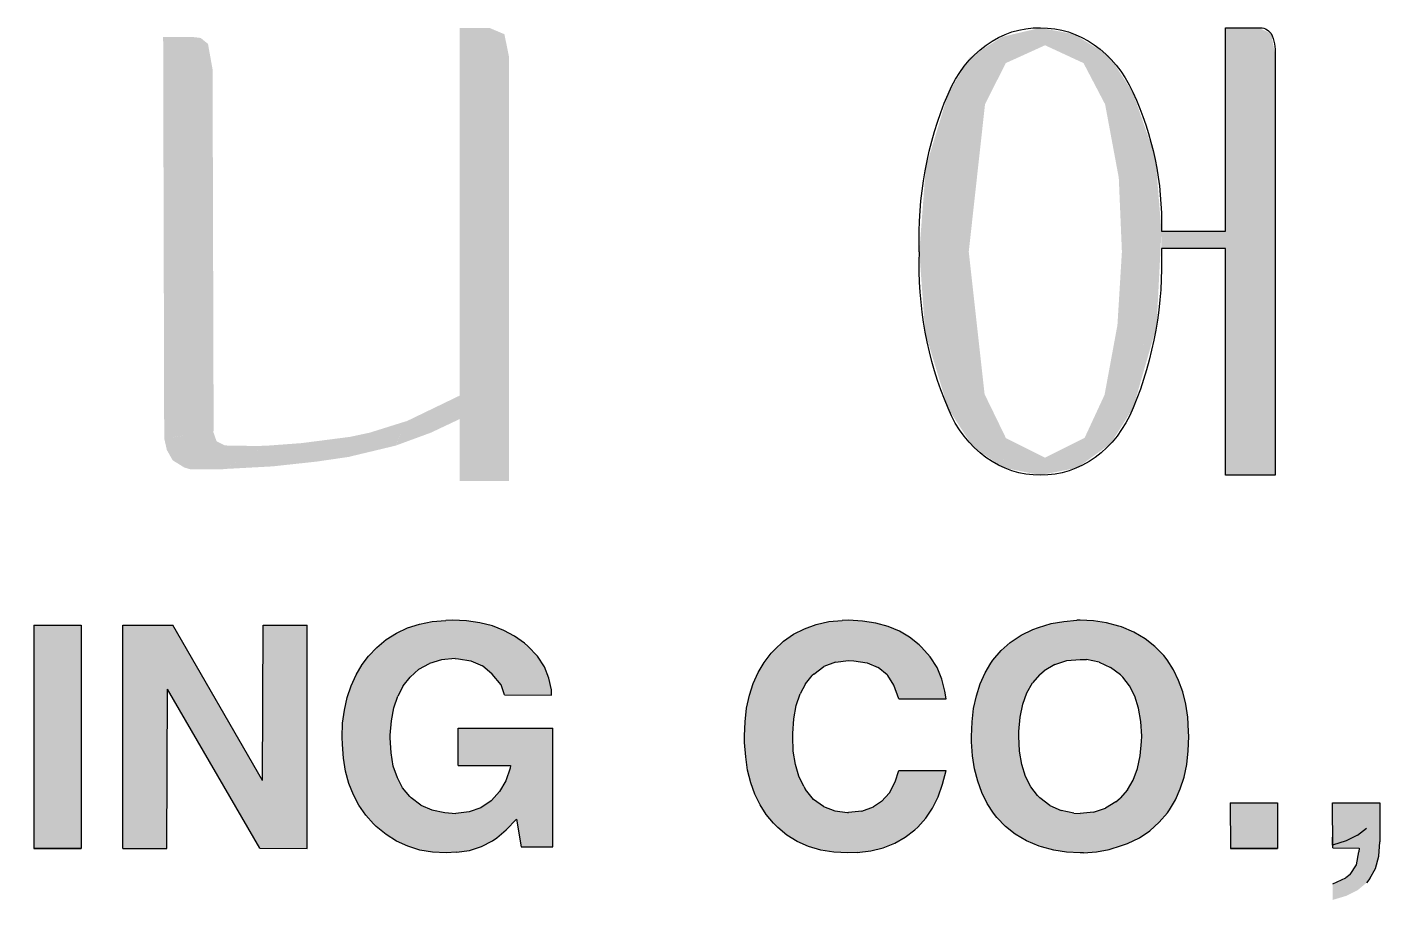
# Model space of a CAD drawing. Extents: x -20 to 861, y -20 to 614.
# Drawn here: x 427.07 to 439.8, y 29.71 to 37.93 of the extents above; entities that cross this region are included whole.
import ezdxf

# ---------------------------------------------------------------- set-up
doc = ezdxf.new("R2010")
doc.units = 0
doc.header["$LTSCALE"] = 1000
doc.header["$MEASUREMENT"] = 0
doc.layers.add('A-TEXT03', color=7, linetype='CONTINUOUS')

msp = doc.modelspace()

# ---------------------------------------------------------------- hatches: boundary and pattern name
at = {"layer": 'A-TEXT03', "ltscale": 5}
h = msp.add_hatch(color=256, dxfattribs=at)
h.paths.add_polyline_path([(425.459, 31.017), (425.919, 31.016), (426.029, 31.01), (426.146, 30.98), (426.217, 30.926), (426.24, 30.884), (426.26, 30.777), (426.268, 30.62), (426.268, 30.609), (426.271, 30.468), (426.281, 30.367), (426.288, 30.312), (426.315, 30.194), (426.804, 30.193), (426.804, 30.25), (426.77, 30.267), (426.719, 30.366), (426.717, 30.401), (426.713, 30.514), (426.712, 30.665), (426.712, 30.716), (426.702, 30.857), (426.677, 30.971), (426.641, 31.055), (426.637, 31.061), (426.563, 31.138), (426.442, 31.205), (426.512, 31.232), (426.608, 31.301), (426.685, 31.392), (426.724, 31.465), (426.761, 31.577), (426.773, 31.701), (426.77, 31.749), (426.752, 31.868), (426.709, 31.973), (426.647, 32.07), (426.562, 32.155), (426.556, 32.159), (426.465, 32.218), (426.357, 32.261), (426.238, 32.287), (426.101, 32.295), (425.027, 32.295), (425.027, 30.193), (425.459, 30.192)])
h.paths.add_polyline_path([(425.459, 31.372), (425.459, 31.933), (426.016, 31.933), (426.069, 31.931), (426.186, 31.901), (426.272, 31.836), (426.305, 31.779), (426.328, 31.658), (426.326, 31.647), (426.305, 31.521), (426.244, 31.435), (426.224, 31.421), (426.123, 31.383), (425.983, 31.371)], flags=16)
h.paths.add_polyline_path([(427.13, 30.193), (427.575, 30.192), (427.574, 32.295), (427.129, 32.296)])
h.paths.add_polyline_path([(428.387, 31.693), (429.257, 30.194), (429.701, 30.192), (429.701, 32.295), (429.287, 32.294), (429.281, 30.832), (428.439, 32.294), (427.968, 32.295), (427.969, 30.193), (428.383, 30.191)])
h.paths.add_polyline_path([(430.095, 30.805), (430.138, 30.698), (430.189, 30.599), (430.254, 30.507), (430.327, 30.424), (430.352, 30.4), (430.445, 30.324), (430.542, 30.26), (430.648, 30.213), (430.761, 30.178), (430.882, 30.159), (431.01, 30.152), (431.106, 30.157), (431.23, 30.175), (431.342, 30.211), (431.445, 30.263), (431.486, 30.292), (431.574, 30.367), (431.672, 30.469), (431.716, 30.208), (432.013, 30.208), (432.014, 31.326), (431.124, 31.326), (431.124, 30.974), (431.615, 30.973), (431.611, 30.949), (431.57, 30.83), (431.512, 30.728), (431.433, 30.642), (431.337, 30.575), (431.225, 30.536), (431.101, 30.522), (430.996, 30.53), (430.874, 30.556), (430.771, 30.601), (430.673, 30.674), (430.6, 30.763), (430.551, 30.857), (430.512, 30.967), (430.492, 31.092), (430.484, 31.233), (430.484, 31.26), (430.494, 31.394), (430.517, 31.517), (430.554, 31.628), (430.606, 31.723), (430.671, 31.807), (430.752, 31.88), (430.853, 31.934), (430.967, 31.968), (431.095, 31.98), (431.126, 31.978), (431.243, 31.959), (431.351, 31.911), (431.444, 31.835), (431.528, 31.734), (431.558, 31.638), (432, 31.636), (432, 31.687), (431.977, 31.797), (431.934, 31.902), (431.868, 32.003), (431.779, 32.097), (431.746, 32.126), (431.653, 32.193), (431.553, 32.245), (431.445, 32.288), (431.328, 32.318), (431.202, 32.335), (431.068, 32.343), (431.006, 32.34), (430.879, 32.328), (430.758, 32.305), (430.646, 32.269), (430.543, 32.22), (430.446, 32.16), (430.359, 32.086), (430.28, 32.002), (430.221, 31.925), (430.163, 31.827), (430.115, 31.724), (430.078, 31.613), (430.053, 31.496), (430.036, 31.371), (430.03, 31.239), (430.033, 31.173), (430.043, 31.043), (430.064, 30.92)])
h.paths.add_polyline_path([(434.376, 30.776), (434.329, 30.874), (434.297, 30.984), (434.276, 31.11), (434.271, 31.246), (434.271, 31.275), (434.281, 31.414), (434.304, 31.539), (434.341, 31.647), (434.39, 31.742), (434.454, 31.822), (434.469, 31.835), (434.563, 31.907), (434.673, 31.947), (434.794, 31.961), (434.845, 31.959), (434.97, 31.941), (435.076, 31.895), (435.164, 31.823), (435.221, 31.731), (435.268, 31.601), (435.713, 31.603), (435.703, 31.673), (435.674, 31.787), (435.629, 31.895), (435.564, 31.996), (435.482, 32.087), (435.46, 32.109), (435.371, 32.181), (435.274, 32.238), (435.168, 32.283), (435.053, 32.315), (434.928, 32.334), (434.796, 32.342), (434.736, 32.339), (434.611, 32.328), (434.492, 32.302), (434.382, 32.262), (434.279, 32.211), (434.185, 32.144), (434.1, 32.064), (434.069, 32.031), (434.001, 31.944), (433.945, 31.849), (433.899, 31.745), (433.863, 31.635), (433.837, 31.514), (433.823, 31.386), (433.817, 31.252), (433.818, 31.19), (433.828, 31.056), (433.846, 30.93), (433.876, 30.812), (433.914, 30.704), (433.963, 30.603), (434.021, 30.513), (434.09, 30.43), (434.13, 30.391), (434.216, 30.317), (434.314, 30.258), (434.42, 30.21), (434.534, 30.178), (434.658, 30.159), (434.79, 30.151), (434.878, 30.154), (435.006, 30.171), (435.122, 30.2), (435.23, 30.243), (435.33, 30.299), (435.42, 30.367), (435.449, 30.394), (435.523, 30.478), (435.586, 30.573), (435.638, 30.68), (435.681, 30.797), (435.713, 30.927), (435.269, 30.926), (435.236, 30.82), (435.182, 30.716), (435.106, 30.634), (435.031, 30.585), (434.921, 30.544), (434.791, 30.532), (434.666, 30.547), (434.56, 30.588), (434.467, 30.655), (434.391, 30.747)])
h.paths.add_polyline_path([(436.365, 30.326), (436.471, 30.265), (436.588, 30.215), (436.613, 30.207), (436.727, 30.177), (436.848, 30.158), (436.976, 30.152), (437.007, 30.153), (437.128, 30.162), (437.249, 30.183), (437.365, 30.219), (437.42, 30.239), (437.532, 30.293), (437.631, 30.36), (437.72, 30.44), (437.797, 30.528), (437.816, 30.557), (437.873, 30.65), (437.916, 30.754), (437.953, 30.864), (437.978, 30.983), (437.993, 31.111), (437.998, 31.248), (437.996, 31.294), (437.988, 31.428), (437.97, 31.551), (437.94, 31.668), (437.902, 31.775), (437.853, 31.876), (437.793, 31.968), (437.762, 32.01), (437.679, 32.093), (437.586, 32.167), (437.48, 32.228), (437.363, 32.278), (437.339, 32.286), (437.222, 32.316), (437.101, 32.335), (436.975, 32.341), (436.944, 32.341), (436.823, 32.331), (436.702, 32.31), (436.584, 32.274), (436.531, 32.254), (436.419, 32.2), (436.318, 32.133), (436.231, 32.056), (436.155, 31.965), (436.135, 31.938), (436.081, 31.845), (436.035, 31.742), (435.999, 31.631), (435.973, 31.512), (435.959, 31.384), (435.953, 31.248), (435.953, 31.197), (435.963, 31.065), (435.982, 30.942), (436.011, 30.825), (436.049, 30.718), (436.099, 30.617), (436.159, 30.525), (436.19, 30.483), (436.272, 30.4)])
h.paths.add_polyline_path([(436.574, 30.691), (436.511, 30.774), (436.462, 30.871), (436.426, 30.983), (436.405, 31.108), (436.398, 31.249), (436.397, 31.295), (436.41, 31.429), (436.435, 31.551), (436.474, 31.659), (436.528, 31.752), (436.596, 31.829), (436.638, 31.865), (436.738, 31.925), (436.85, 31.961), (436.976, 31.973), (437.035, 31.971), (437.154, 31.948), (437.26, 31.898), (437.356, 31.826), (437.376, 31.804), (437.44, 31.723), (437.489, 31.625), (437.525, 31.513), (437.546, 31.387), (437.554, 31.249), (437.552, 31.2), (437.54, 31.066), (437.514, 30.945), (437.475, 30.836), (437.421, 30.746), (437.351, 30.666), (437.312, 30.633), (437.213, 30.572), (437.101, 30.534), (436.976, 30.522), (436.916, 30.526), (436.797, 30.55), (436.691, 30.597), (436.596, 30.669)], flags=16)
h = msp.add_hatch(color=256, dxfattribs=at)
h.paths.add_polyline_path([(438.389, 30.192), (438.832, 30.193), (438.833, 30.622), (438.388, 30.623)])
h.paths.add_polyline_path([(439.352, 30.197), (439.6, 30.196), (439.598, 30.161), (439.575, 30.04), (439.516, 29.949), (439.475, 29.916), (439.352, 29.86), (439.351, 29.708), (439.478, 29.746), (439.586, 29.8), (439.669, 29.869), (439.702, 29.909), (439.754, 30.004), (439.786, 30.121), (439.796, 30.255), (439.795, 30.623), (439.351, 30.621)])

# ---------------------------------------------------------------- linework, layer by layer
at = {"layer": 'A-TEXT03'}
for p, q in [((438.344, 36.005), (438.344, 37.919)), ((438.344, 37.919), (438.656, 37.919)), ((438.809, 37.666), (438.809, 33.708)), ((437.74, 36.005), (438.344, 36.005)), ((438.344, 35.841), (437.74, 35.841)), ((438.344, 33.708), (438.344, 35.841)), ((438.809, 33.708), (438.344, 33.708)), ((430.879, 32.328), (431.006, 32.34)), ((431.068, 32.343), (431.006, 32.34)), ((431.202, 32.335), (431.068, 32.343)), ((431.328, 32.318), (431.202, 32.335)), ((434.611, 32.328), (434.736, 32.339)), ((434.796, 32.342), (434.736, 32.339)), ((434.928, 32.334), (434.796, 32.342)), ((435.053, 32.315), (434.928, 32.334)), ((436.823, 32.331), (436.944, 32.341)), ((436.975, 32.341), (436.944, 32.341)), ((437.101, 32.335), (436.975, 32.341)), ((437.222, 32.316), (437.101, 32.335)), ((427.129, 32.296), (427.574, 32.295)), ((427.129, 32.296), (427.13, 30.193)), ((427.574, 32.295), (427.575, 30.192)), ((427.969, 30.193), (427.968, 32.295)), ((427.968, 32.295), (428.439, 32.294)), ((429.281, 30.832), (428.439, 32.294)), ((429.281, 30.832), (429.287, 32.294)), ((429.287, 32.294), (429.701, 32.295)), ((429.701, 30.192), (429.701, 32.295)), ((430.446, 32.16), (430.543, 32.22)), ((430.543, 32.22), (430.646, 32.269)), ((430.646, 32.269), (430.758, 32.305)), ((430.758, 32.305), (430.879, 32.328)), ((431.445, 32.288), (431.328, 32.318)), ((431.553, 32.245), (431.445, 32.288)), ((431.653, 32.193), (431.553, 32.245)), ((434.185, 32.144), (434.279, 32.211)), ((434.279, 32.211), (434.382, 32.262)), ((434.382, 32.262), (434.492, 32.302)), ((434.492, 32.302), (434.611, 32.328)), ((435.168, 32.283), (435.053, 32.315)), ((435.274, 32.238), (435.168, 32.283)), ((435.371, 32.181), (435.274, 32.238)), ((436.419, 32.2), (436.531, 32.254)), ((436.531, 32.254), (436.584, 32.274)), ((436.584, 32.274), (436.702, 32.31)), ((436.702, 32.31), (436.823, 32.331)), ((437.339, 32.286), (437.222, 32.316)), ((437.363, 32.278), (437.339, 32.286)), ((437.48, 32.228), (437.363, 32.278)), ((437.586, 32.167), (437.48, 32.228)), ((430.28, 32.002), (430.359, 32.086)), ((430.359, 32.086), (430.446, 32.16)), ((431.746, 32.126), (431.653, 32.193)), ((431.779, 32.097), (431.746, 32.126)), ((431.868, 32.003), (431.779, 32.097)), ((434.1, 32.064), (434.185, 32.144)), ((435.46, 32.109), (435.371, 32.181)), ((435.46, 32.109), (435.482, 32.087)), ((435.564, 31.996), (435.482, 32.087)), ((436.231, 32.056), (436.318, 32.133)), ((436.318, 32.133), (436.419, 32.2)), ((437.679, 32.093), (437.586, 32.167)), ((437.762, 32.01), (437.679, 32.093)), ((430.221, 31.925), (430.28, 32.002)), ((430.967, 31.968), (430.853, 31.934)), ((431.095, 31.98), (430.967, 31.968)), ((431.095, 31.98), (431.126, 31.978)), ((431.126, 31.978), (431.243, 31.959)), ((431.243, 31.959), (431.351, 31.911)), ((431.934, 31.902), (431.868, 32.003)), ((434.001, 31.944), (434.069, 32.031)), ((434.1, 32.064), (434.069, 32.031)), ((434.673, 31.947), (434.794, 31.961)), ((434.794, 31.961), (434.845, 31.959)), ((434.845, 31.959), (434.97, 31.941)), ((435.629, 31.895), (435.564, 31.996)), ((436.135, 31.938), (436.155, 31.965)), ((436.155, 31.965), (436.231, 32.056)), ((436.738, 31.925), (436.85, 31.961)), ((436.85, 31.961), (436.976, 31.973)), ((436.976, 31.973), (437.035, 31.971)), ((437.154, 31.948), (437.035, 31.971)), ((437.793, 31.968), (437.762, 32.01)), ((437.853, 31.876), (437.793, 31.968)), ((430.115, 31.724), (430.163, 31.827)), ((430.163, 31.827), (430.221, 31.925)), ((430.671, 31.807), (430.752, 31.88)), ((430.752, 31.88), (430.853, 31.934)), ((431.444, 31.835), (431.351, 31.911)), ((431.528, 31.734), (431.444, 31.835)), ((431.977, 31.797), (431.934, 31.902)), ((433.899, 31.745), (433.945, 31.849)), ((433.945, 31.849), (434.001, 31.944)), ((434.469, 31.835), (434.454, 31.822)), ((434.469, 31.835), (434.563, 31.907)), ((434.673, 31.947), (434.563, 31.907)), ((434.97, 31.941), (435.076, 31.895)), ((435.158, 31.827), (435.076, 31.895)), ((435.158, 31.827), (435.165, 31.821)), ((435.674, 31.787), (435.629, 31.895)), ((436.035, 31.742), (436.081, 31.845)), ((436.081, 31.845), (436.135, 31.938)), ((436.596, 31.829), (436.528, 31.752)), ((436.596, 31.829), (436.638, 31.865)), ((436.738, 31.925), (436.638, 31.865)), ((437.154, 31.948), (437.26, 31.898)), ((437.356, 31.826), (437.26, 31.898)), ((437.356, 31.826), (437.376, 31.804)), ((437.902, 31.775), (437.853, 31.876)), ((430.078, 31.613), (430.115, 31.724)), ((430.606, 31.723), (430.554, 31.628)), ((430.606, 31.723), (430.671, 31.807)), ((431.558, 31.638), (431.528, 31.734)), ((432, 31.687), (431.977, 31.797)), ((433.863, 31.635), (433.899, 31.745)), ((434.39, 31.742), (434.341, 31.647)), ((434.39, 31.742), (434.454, 31.822)), ((435.221, 31.731), (435.165, 31.821)), ((435.268, 31.601), (435.221, 31.731)), ((435.703, 31.673), (435.674, 31.787)), ((435.999, 31.631), (436.035, 31.742)), ((436.474, 31.659), (436.528, 31.752)), ((437.44, 31.723), (437.376, 31.804)), ((437.489, 31.625), (437.44, 31.723)), ((437.94, 31.668), (437.902, 31.775)), ((428.383, 30.191), (428.387, 31.693)), ((429.257, 30.194), (428.387, 31.693)), ((430.053, 31.496), (430.078, 31.613)), ((430.517, 31.517), (430.554, 31.628)), ((431.558, 31.638), (432, 31.636)), ((432, 31.636), (432, 31.687)), ((433.837, 31.514), (433.863, 31.635)), ((434.304, 31.539), (434.341, 31.647)), ((435.268, 31.601), (435.713, 31.603)), ((435.713, 31.603), (435.703, 31.673)), ((435.973, 31.512), (435.999, 31.631)), ((436.435, 31.551), (436.474, 31.659)), ((437.525, 31.513), (437.489, 31.625)), ((437.97, 31.551), (437.94, 31.668)), ((430.036, 31.371), (430.053, 31.496)), ((430.494, 31.394), (430.517, 31.517)), ((433.823, 31.386), (433.837, 31.514)), ((434.281, 31.414), (434.304, 31.539)), ((435.959, 31.384), (435.973, 31.512)), ((436.41, 31.429), (436.435, 31.551)), ((437.546, 31.387), (437.525, 31.513)), ((437.988, 31.428), (437.97, 31.551)), ((430.03, 31.239), (430.036, 31.371)), ((430.484, 31.26), (430.494, 31.394)), ((431.124, 30.974), (431.124, 31.326)), ((431.124, 31.326), (432.014, 31.326)), ((432.013, 30.208), (432.014, 31.326)), ((433.817, 31.252), (433.823, 31.386)), ((434.271, 31.275), (434.281, 31.414)), ((435.953, 31.248), (435.959, 31.384)), ((436.397, 31.295), (436.41, 31.429)), ((437.554, 31.249), (437.546, 31.387)), ((437.996, 31.294), (437.988, 31.428)), ((430.033, 31.173), (430.03, 31.239)), ((430.484, 31.233), (430.484, 31.26)), ((430.492, 31.092), (430.484, 31.233)), ((433.818, 31.19), (433.817, 31.252)), ((433.828, 31.056), (433.818, 31.19)), ((434.271, 31.246), (434.271, 31.275)), ((434.276, 31.11), (434.271, 31.246)), ((435.953, 31.197), (435.953, 31.248)), ((435.963, 31.065), (435.953, 31.197)), ((436.398, 31.249), (436.397, 31.295)), ((436.405, 31.108), (436.398, 31.249)), ((437.54, 31.066), (437.552, 31.2)), ((437.552, 31.2), (437.554, 31.249)), ((437.993, 31.111), (437.998, 31.248)), ((437.998, 31.248), (437.996, 31.294)), ((430.043, 31.043), (430.033, 31.173)), ((430.512, 30.967), (430.492, 31.092)), ((434.297, 30.984), (434.276, 31.11)), ((435.982, 30.942), (435.963, 31.065)), ((436.426, 30.983), (436.405, 31.108)), ((437.514, 30.945), (437.54, 31.066)), ((437.978, 30.983), (437.993, 31.111)), ((430.064, 30.92), (430.043, 31.043)), ((430.551, 30.857), (430.512, 30.967)), ((431.124, 30.974), (431.615, 30.973)), ((431.611, 30.949), (431.57, 30.83)), ((431.615, 30.973), (431.611, 30.949)), ((433.846, 30.93), (433.828, 31.056)), ((434.329, 30.874), (434.297, 30.984)), ((436.011, 30.825), (435.982, 30.942)), ((436.462, 30.871), (436.426, 30.983)), ((437.475, 30.836), (437.514, 30.945)), ((437.953, 30.864), (437.978, 30.983)), ((429.281, 30.832), (429.281, 30.832)), ((430.095, 30.805), (430.064, 30.92)), ((430.138, 30.698), (430.095, 30.805)), ((430.6, 30.763), (430.551, 30.857)), ((431.57, 30.83), (431.512, 30.728)), ((433.876, 30.812), (433.846, 30.93)), ((433.914, 30.704), (433.876, 30.812)), ((434.376, 30.776), (434.329, 30.874)), ((435.182, 30.716), (435.236, 30.82)), ((435.236, 30.82), (435.269, 30.926)), ((435.269, 30.926), (435.713, 30.927)), ((435.681, 30.797), (435.713, 30.927)), ((436.049, 30.718), (436.011, 30.825)), ((436.511, 30.774), (436.462, 30.871)), ((437.421, 30.746), (437.475, 30.836)), ((437.916, 30.754), (437.953, 30.864)), ((430.189, 30.599), (430.138, 30.698)), ((430.667, 30.682), (430.6, 30.763)), ((430.667, 30.682), (430.68, 30.669)), ((431.512, 30.728), (431.435, 30.644)), ((433.963, 30.603), (433.914, 30.704)), ((434.376, 30.776), (434.391, 30.747)), ((434.467, 30.655), (434.391, 30.747)), ((435.106, 30.634), (435.182, 30.716)), ((435.586, 30.573), (435.638, 30.68)), ((435.638, 30.68), (435.681, 30.797)), ((436.099, 30.617), (436.049, 30.718)), ((436.574, 30.691), (436.511, 30.774)), ((436.574, 30.691), (436.596, 30.669)), ((437.421, 30.746), (437.351, 30.666)), ((437.873, 30.65), (437.916, 30.754)), ((430.254, 30.507), (430.189, 30.599)), ((430.771, 30.601), (430.68, 30.669)), ((430.771, 30.601), (430.874, 30.556)), ((430.874, 30.556), (430.996, 30.53)), ((431.337, 30.575), (431.225, 30.536)), ((431.433, 30.641), (431.337, 30.575)), ((431.435, 30.644), (431.433, 30.641)), ((434.021, 30.513), (433.963, 30.603)), ((434.56, 30.588), (434.467, 30.655)), ((434.56, 30.588), (434.666, 30.547)), ((434.921, 30.544), (435.031, 30.585)), ((435.106, 30.634), (435.031, 30.585)), ((435.523, 30.478), (435.586, 30.573)), ((436.159, 30.525), (436.099, 30.617)), ((436.691, 30.597), (436.596, 30.669)), ((436.691, 30.597), (436.797, 30.55)), ((437.101, 30.534), (437.213, 30.572)), ((437.312, 30.633), (437.213, 30.572)), ((437.312, 30.633), (437.351, 30.666)), ((437.797, 30.528), (437.816, 30.557)), ((437.816, 30.557), (437.873, 30.65)), ((438.388, 30.623), (438.833, 30.622)), ((438.388, 30.623), (438.389, 30.192)), ((438.833, 30.622), (438.832, 30.193)), ((439.351, 30.621), (439.795, 30.623)), ((439.352, 30.197), (439.351, 30.621)), ((439.795, 30.623), (439.796, 30.255)), ((430.327, 30.424), (430.254, 30.507)), ((430.327, 30.424), (430.352, 30.4)), ((430.996, 30.53), (431.101, 30.522)), ((431.225, 30.536), (431.101, 30.522)), ((431.101, 30.522), (431.101, 30.522)), ((431.574, 30.367), (431.672, 30.469)), ((431.672, 30.469), (431.716, 30.208)), ((434.09, 30.43), (434.021, 30.513)), ((434.09, 30.43), (434.13, 30.391)), ((434.666, 30.547), (434.787, 30.532)), ((434.787, 30.532), (434.796, 30.532)), ((434.921, 30.544), (434.796, 30.532)), ((434.796, 30.532), (434.796, 30.532)), ((435.449, 30.394), (435.523, 30.478)), ((436.19, 30.483), (436.159, 30.525)), ((436.272, 30.4), (436.19, 30.483)), ((436.916, 30.526), (436.797, 30.55)), ((436.916, 30.526), (436.976, 30.522)), ((437.101, 30.534), (436.976, 30.522)), ((437.631, 30.36), (437.72, 30.44)), ((437.72, 30.44), (437.797, 30.528)), ((430.445, 30.324), (430.352, 30.4)), ((430.542, 30.26), (430.445, 30.324)), ((431.486, 30.292), (431.574, 30.367)), ((434.216, 30.317), (434.13, 30.391)), ((434.314, 30.258), (434.216, 30.317)), ((435.23, 30.243), (435.33, 30.299)), ((435.33, 30.299), (435.42, 30.367)), ((435.449, 30.394), (435.42, 30.367)), ((436.365, 30.326), (436.272, 30.4)), ((436.471, 30.265), (436.365, 30.326)), ((437.532, 30.293), (437.631, 30.36)), ((439.351, 30.224), (439.352, 30.376)), ((439.586, 30.317), (439.478, 30.263)), ((439.586, 30.317), (439.669, 30.385)), ((427.13, 30.193), (427.575, 30.192)), ((427.13, 30.193), (427.575, 30.192)), ((427.575, 30.192), (427.13, 30.193)), ((427.575, 30.192), (427.575, 30.192)), ((427.969, 30.193), (428.383, 30.191)), ((429.257, 30.194), (429.701, 30.192)), ((430.648, 30.213), (430.542, 30.26)), ((430.761, 30.178), (430.648, 30.213)), ((430.882, 30.159), (430.761, 30.178)), ((431.106, 30.157), (431.23, 30.175)), ((431.23, 30.175), (431.342, 30.211)), ((431.342, 30.211), (431.445, 30.263)), ((431.445, 30.263), (431.486, 30.292)), ((431.716, 30.208), (432.013, 30.208)), ((434.42, 30.21), (434.314, 30.258)), ((434.534, 30.178), (434.42, 30.21)), ((434.658, 30.159), (434.534, 30.178)), ((434.878, 30.154), (435.006, 30.171)), ((435.006, 30.171), (435.122, 30.2)), ((435.122, 30.2), (435.23, 30.243)), ((436.588, 30.215), (436.471, 30.265)), ((436.613, 30.207), (436.588, 30.215)), ((436.727, 30.177), (436.613, 30.207)), ((436.848, 30.158), (436.727, 30.177)), ((437.128, 30.162), (437.249, 30.183)), ((437.249, 30.183), (437.365, 30.219)), ((437.365, 30.219), (437.42, 30.239)), ((437.42, 30.239), (437.532, 30.293)), ((438.389, 30.192), (438.832, 30.193)), ((438.389, 30.192), (438.832, 30.193)), ((438.832, 30.193), (438.389, 30.192)), ((438.832, 30.193), (438.832, 30.193)), ((439.478, 30.263), (439.351, 30.224)), ((439.352, 30.197), (439.6, 30.196)), ((439.6, 30.196), (439.598, 30.161)), ((439.786, 30.121), (439.796, 30.255)), ((431.01, 30.152), (430.882, 30.159)), ((431.106, 30.157), (431.01, 30.152)), ((434.79, 30.151), (434.658, 30.159)), ((434.878, 30.154), (434.79, 30.151)), ((436.976, 30.152), (436.848, 30.158)), ((437.007, 30.153), (436.976, 30.152)), ((437.007, 30.153), (437.128, 30.162)), ((439.575, 30.04), (439.598, 30.161)), ((439.754, 30.004), (439.786, 30.121)), ((439.352, 29.86), (439.475, 29.916)), ((439.516, 29.949), (439.475, 29.916)), ((439.516, 29.949), (439.575, 30.04)), ((439.702, 29.909), (439.754, 30.004)), ((439.702, 29.909), (439.669, 29.869))]:
    msp.add_line(p, q, dxfattribs=at)
at = {"layer": 'A-TEXT03', "extrusion": (0, 0, -1)}
for centre, major_axis, start_param, end_param in [((436.585, 36.802), (0, 1.118), 5.16994, 6.300414), ((436.615, 36.782), (0, 1.137), 6.268492, 7.368109), ((438.668, 37.754), (0, 0.166), 6.193974, 7.121638), ((438.512, 37.696), (0, 0.351), 1.06707, 1.65498), ((435.604, 36.087), (0, 2.514), 1.061367, 1.603507), ((438.03, 35.94), (0, 3.024), 4.669626, 5.177103), ((438.008, 35.686), (0, 2.997), 4.245724, 4.754255), ((435.102, 35.706), (0, 3.106), 1.527458, 2.025563), ((436.586, 34.825), (0, 1.117), 3.126018, 4.260478), ((436.617, 34.827), (0, 1.119), 2.019137, 3.157955)]:
    msp.add_ellipse(centre, major_axis=major_axis, ratio=0.85, start_param=start_param, end_param=end_param, dxfattribs=at)
at = {"layer": 'A-TEXT03'}
for points in [[(428.347, 37.834), (428.347, 37.834), (428.614, 37.834), (428.812, 37.528)], [(428.347, 37.834), (428.357, 34.053), (428.812, 37.528), (428.822, 34.12)], [(428.614, 37.834), (428.7, 37.824), (428.812, 37.528), (428.769, 37.768)], [(431.136, 37.919), (431.416, 37.919), (431.136, 33.653), (431.601, 33.653)], [(431.416, 37.919), (431.416, 37.919), (431.558, 37.859), (431.601, 33.653)], [(431.558, 37.859), (431.601, 37.647), (431.601, 33.653)], [(431.558, 37.859), (431.601, 33.653), (431.601, 33.653)], [(435.934, 37.638), (436.243, 37.835), (436.275, 37.587), (436.645, 37.755)], [(436.243, 37.835), (436.601, 37.919), (436.645, 37.755)], [(436.601, 37.919), (436.915, 37.86), (436.645, 37.755), (437.007, 37.587)], [(436.915, 37.86), (437.245, 37.657), (437.006, 37.589), (437.21, 37.199)], [(438.344, 33.708), (438.809, 33.708), (438.656, 37.919), (438.773, 37.865)], [(438.344, 37.919), (438.656, 37.919), (438.344, 33.708), (438.809, 33.708)], [(438.773, 37.865), (438.809, 37.666), (438.809, 33.708)], [(428.812, 37.528), (428.769, 37.768), (428.769, 37.768)], [(435.732, 37.295), (435.934, 37.638), (436.08, 37.199), (436.275, 37.587)], [(437.245, 37.657), (437.47, 37.313), (437.21, 37.199), (437.337, 36.516)], [(437.47, 37.313), (437.684, 36.695), (437.338, 36.523), (437.368, 35.811)], [(435.523, 36.606), (435.462, 35.811), (436.08, 37.199), (435.927, 35.811)], [(435.732, 37.295), (435.523, 36.606), (436.08, 37.199)], [(437.684, 36.695), (437.74, 36.005), (437.368, 35.811), (437.326, 35.121)], [(437.74, 36.005), (437.694, 35.102), (437.326, 35.121), (437.205, 34.464)], [(437.74, 36.005), (438.344, 36.005), (437.74, 35.841), (438.344, 35.841)], [(435.462, 35.811), (435.517, 35.051), (435.927, 35.811)], [(435.517, 35.051), (435.732, 34.337), (435.927, 35.811), (436.076, 34.47)], [(437.691, 35.098), (437.474, 34.342), (437.205, 34.464), (437.017, 34.058)], [(430.631, 34.212), (431.136, 34.456), (430.534, 33.985), (431.136, 34.235)], [(435.732, 34.337), (435.958, 33.988), (436.076, 34.47)], [(436.076, 34.47), (436.278, 34.054), (435.956, 33.981), (436.245, 33.782)], [(437.017, 34.058), (436.645, 33.872), (437.474, 34.342), (437.263, 34.006)], [(428.357, 34.053), (428.382, 33.944), (428.817, 34.119), (428.85, 34.026)], [(430.292, 34.108), (430.633, 34.215), (430.099, 33.881), (430.533, 33.985)], [(430.533, 33.985), (430.865, 34.107), (431.136, 34.235)], [(428.382, 33.944), (428.437, 33.847), (428.85, 34.026), (428.927, 33.987)], [(428.437, 33.847), (428.547, 33.779), (428.925, 33.988), (428.927, 33.987)], [(428.916, 33.765), (429.376, 33.79), (429.325, 33.985), (429.648, 34.009)], [(429.648, 34.009), (430.106, 34.068), (429.376, 33.79), (429.79, 33.835)], [(430.106, 34.068), (430.302, 34.11), (429.79, 33.835), (430.098, 33.88)], [(436.645, 33.872), (436.278, 34.056), (436.601, 33.708), (436.245, 33.779)], [(436.645, 33.872), (437.263, 34.006), (436.601, 33.708), (436.949, 33.777)], [(428.927, 33.987), (429.223, 33.982), (428.547, 33.779), (428.602, 33.763)], [(428.602, 33.763), (428.912, 33.763), (429.223, 33.982), (429.325, 33.985)], [(429.223, 33.982), (429.325, 33.985), (429.325, 33.985)]]:
    msp.add_solid(points, dxfattribs=at)

doc.saveas('drawing.dxf')
